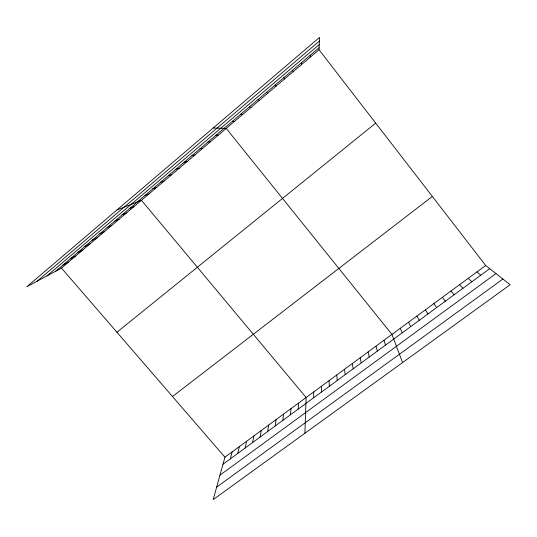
<?xml version="1.0" encoding="UTF-8"?>
<svg xmlns="http://www.w3.org/2000/svg" width="537" height="537" viewBox="0 0 537 537"><rect width="100%" height="100%" fill="white"/><g stroke="black" fill="none" stroke-linecap="round" stroke-linejoin="round"><path stroke-width="0.81" d="M313.682 397.756L313.715 391.923M304.888 433.252L306.11 397.514L141.446 200.288L116.938 209.994M319.018 49.746L319.589 37.389L26.85 286.724L61.48 268.077L319.018 49.746L485.683 265.486L510.15 284.724L213.182 499.611L224.936 457.195L485.683 265.486M298.176 409.127L298.545 403.079M290.483 414.772L291.02 408.61M282.824 420.384L283.529 414.121M275.212 425.969L276.078 419.598M267.634 431.52L268.661 425.049M260.096 437.051L261.284 430.473M252.598 442.548L253.941 435.876M245.134 448.019L246.637 441.246M237.71 453.463L239.368 446.589M230.326 458.88L232.132 451.906M37.066 281.227L319.414 41.067M46.867 275.951L319.253 44.571M55.734 271.172L319.112 47.719M116.938 332.235L375.699 123.121M172.491 396.514L432.345 196.441M222.976 464.27L489.724 268.668M219.962 475.158L495.973 273.581M216.633 487.146L502.901 279.025M62.963 265.043L68.568 262.076M70.226 258.874L75.683 256.042M77.536 252.679L82.839 249.974M84.88 246.449L90.035 243.872M92.257 240.187L97.264 237.743M99.681 233.89L104.534 231.581M107.145 227.554L111.837 225.392M114.643 221.19L119.18 219.163M122.188 214.793L126.564 212.9M129.773 208.363L133.988 206.611M145.057 195.387L148.95 193.924M152.763 188.849L156.489 187.534M160.516 182.271L164.067 181.103M168.309 175.666L171.692 174.646M176.143 169.014L179.351 168.148M184.016 162.335L187.057 161.617M191.937 155.609L194.803 155.052M199.905 148.856L202.59 148.447M207.913 142.057L210.417 141.815M215.968 135.23L218.291 135.136M213.223 127.987L226.205 128.43L391.943 334.41L402.582 362.562M232.454 121.234L234.407 121.476M240.898 114.072L242.65 114.488M249.383 106.876L250.947 107.454M257.921 99.627L259.284 100.385M266.513 92.344L267.668 93.277M476.93 271.93L480.749 275.246M468.217 278.327L471.822 281.791M459.558 284.697L462.948 288.302M275.152 85.014L276.105 86.121M61.48 268.077L224.936 457.195M450.946 291.034L454.127 294.773M442.381 297.33L445.348 301.203M433.856 303.593L436.621 307.607M425.385 309.822L427.942 313.97M283.838 77.643L284.59 78.932M416.954 316.018L419.316 320.294M408.576 322.18L410.731 326.59M400.24 328.315L402.2 332.846M292.578 70.226L293.121 71.696M383.942 340.297L385.512 345.083M375.974 346.15L377.363 351.057M368.053 351.977L369.255 357.004M301.371 62.769L301.7 64.42M360.173 357.77L361.193 362.918M352.326 363.536L353.171 368.798M344.526 369.275L345.19 374.651M336.766 374.98L337.249 380.471M310.211 55.264L310.332 57.103M329.047 380.659L329.356 386.264M321.361 386.304L321.502 392.023"/></g></svg>
